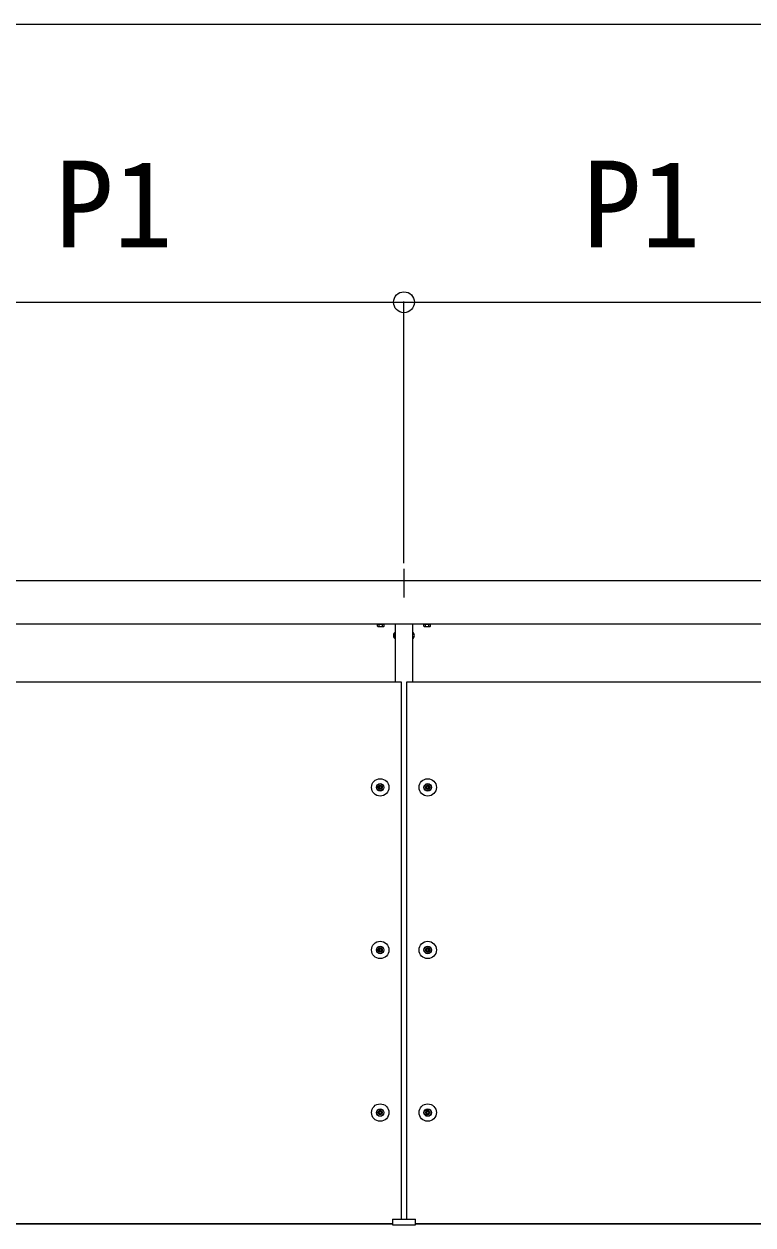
# Model space of a CAD drawing. Units: millimetres, scale not verified. Extents: x -10500 to 10500, y -15604 to 15536.
# Drawn here: x -6498 to -5241, y 2393 to 4465 of the extents above; entities that cross this region are included whole.
import ezdxf
from ezdxf.enums import TextEntityAlignment as Align

# ---------------------------------------------------------------- set-up
doc = ezdxf.new("R2010")
doc.units = ezdxf.units.MM
doc.header["$LTSCALE"] = 80
for name, color, linetype in [('0-3_YKK_12', 2, 'Continuous'), ('0-4_YKK_13', 4, 'Continuous'), ('0-6_YKK_D', 6, 'Continuous')]:
    doc.layers.add(name, color=color, linetype=linetype)
doc.styles.add('ＭＳ ゴシック', font='')
doc.styles.get('ＭＳ ゴシック').set_extended_font_data('MS Gothic')

msp = doc.modelspace()

# ---------------------------------------------------------------- linework, layer by layer
at = {"layer": '0-3_YKK_12'}
for p, q in [((-5842.5, 3525.4), (-5842.5, 3475.71)), ((-7625, 3430.4), (-4970, 3430.4)), ((-5857.5, 3430.4), (-5857.5, 3330.4)), ((-5827.5, 3430.4), (-5827.5, 3330.4)), ((-6732.5, 2395.4), (-5862.5, 2395.4)), ((-5822.5, 2395.4), (-4970, 2395.4))]:
    msp.add_line(p, q, dxfattribs=at)
msp.add_lwpolyline([(-7625, 3430.4), (-7625, 3505.4), (-4970, 3505.4)], dxfattribs=at)
at = {"layer": '0-4_YKK_13'}
for p, q in [((-5887.5, 3430.1), (-5888.27, 3429.65)), ((-5888.27, 3426.55), (-5888.27, 3429.65)), ((-5887.5, 3426.1), (-5888.27, 3426.55)), ((-5888.25, 3430.4), (-5888.25, 3430.1)), ((-5888.25, 3430.1), (-5876.75, 3430.1)), ((-5887.5, 3430.1), (-5877.5, 3430.1)), ((-5887.5, 3426.1), (-5877.5, 3426.1)), ((-5885.39, 3426.55), (-5885.39, 3429.65)), ((-5879.61, 3426.55), (-5879.61, 3429.65)), ((-5877.5, 3430.1), (-5876.73, 3429.65)), ((-5877.5, 3426.1), (-5876.73, 3426.55)), ((-5876.75, 3430.1), (-5876.75, 3430.4)), ((-5876.73, 3426.55), (-5876.73, 3429.65)), ((-5807.5, 3430.1), (-5808.27, 3429.65)), ((-5808.27, 3426.55), (-5808.27, 3429.65)), ((-5807.5, 3426.1), (-5808.27, 3426.55)), ((-5808.25, 3430.4), (-5808.25, 3430.1)), ((-5808.25, 3430.1), (-5796.75, 3430.1)), ((-5807.5, 3430.1), (-5797.5, 3430.1)), ((-5807.5, 3426.1), (-5797.5, 3426.1)), ((-5805.39, 3426.55), (-5805.39, 3429.65)), ((-5799.61, 3426.55), (-5799.61, 3429.65)), ((-5797.5, 3430.1), (-5796.73, 3429.65)), ((-5797.5, 3426.1), (-5796.73, 3426.55)), ((-5796.75, 3430.1), (-5796.75, 3430.4)), ((-5796.73, 3426.55), (-5796.73, 3429.65)), ((-5857.75, 3416.3), (-5857.5, 3416.3)), ((-5857.75, 3416.3), (-5857.75, 3404.5)), ((-5857.75, 3404.5), (-5857.5, 3404.5)), ((-5857.5, 3404.5), (-5857.5, 3416.3)), ((-5827.5, 3416.3), (-5827.5, 3404.5)), ((-5827.25, 3416.3), (-5827.5, 3416.3)), ((-5827.25, 3404.5), (-5827.5, 3404.5)), ((-5827.25, 3404.5), (-5827.25, 3416.3)), ((-5837.5, 2403.4), (-5837.5, 3330.4)), ((-5884.16, 3150.38), (-5884.16, 3151.75)), ((-5884.16, 3151.75), (-5882.84, 3151.75)), ((-5882.84, 3151.75), (-5882.84, 3150.38)), ((-5802.16, 3151.75), (-5802.16, 3150.38)), ((-5800.84, 3151.75), (-5802.16, 3151.75)), ((-5800.84, 3150.38), (-5800.84, 3151.75)), ((-5884.16, 2869.88), (-5884.16, 2871.25)), ((-5884.16, 2871.25), (-5882.84, 2871.25)), ((-5882.84, 2871.25), (-5882.84, 2869.88)), ((-5802.16, 2871.25), (-5802.16, 2869.88)), ((-5800.84, 2871.25), (-5802.16, 2871.25)), ((-5800.84, 2869.88), (-5800.84, 2871.25)), ((-5884.16, 2589.38), (-5884.16, 2590.75)), ((-5884.16, 2590.75), (-5882.84, 2590.75)), ((-5882.84, 2590.75), (-5882.84, 2589.38)), ((-5802.16, 2590.75), (-5802.16, 2589.38)), ((-5800.84, 2590.75), (-5802.16, 2590.75)), ((-5800.84, 2589.38), (-5800.84, 2590.75)), ((-5862.5, 2395.4), (-6732.5, 2395.4)), ((-5862.5, 2403.4), (-5862.5, 2393.4)), ((-5862.5, 2403.4), (-5822.5, 2403.4)), ((-4952.5, 2395.4), (-5822.5, 2395.4))]:
    msp.add_line(p, q, dxfattribs=at)
for points in [[(-6747.5, 3330.4), (-5847.5, 3330.4), (-5847.5, 2403.4)], [(-5837.5, 3330.4), (-4937.5, 3330.4), (-4937.5, 2403.4)], [(-5885.48, 3147.74), (-5886.85, 3147.74), (-5886.85, 3149.06), (-5885.48, 3149.06)], [(-5882.84, 3146.42), (-5882.84, 3145.05), (-5884.16, 3145.05), (-5884.16, 3146.42)], [(-5881.52, 3149.06), (-5880.15, 3149.06), (-5880.15, 3147.74), (-5881.52, 3147.74)], [(-5803.48, 3149.06), (-5804.85, 3149.06), (-5804.85, 3147.74), (-5803.48, 3147.74)], [(-5802.16, 3146.42), (-5802.16, 3145.05), (-5800.84, 3145.05), (-5800.84, 3146.42)], [(-5799.52, 3147.74), (-5798.15, 3147.74), (-5798.15, 3149.06), (-5799.52, 3149.06)], [(-5885.48, 2867.24), (-5886.85, 2867.24), (-5886.85, 2868.56), (-5885.48, 2868.56)], [(-5882.84, 2865.92), (-5882.84, 2864.55), (-5884.16, 2864.55), (-5884.16, 2865.92)], [(-5881.52, 2868.56), (-5880.15, 2868.56), (-5880.15, 2867.24), (-5881.52, 2867.24)], [(-5803.48, 2868.56), (-5804.85, 2868.56), (-5804.85, 2867.24), (-5803.48, 2867.24)], [(-5802.16, 2865.92), (-5802.16, 2864.55), (-5800.84, 2864.55), (-5800.84, 2865.92)], [(-5799.52, 2867.24), (-5798.15, 2867.24), (-5798.15, 2868.56), (-5799.52, 2868.56)], [(-5885.48, 2586.74), (-5886.85, 2586.74), (-5886.85, 2588.06), (-5885.48, 2588.06)], [(-5882.84, 2585.42), (-5882.84, 2584.05), (-5884.16, 2584.05), (-5884.16, 2585.42)], [(-5881.52, 2588.06), (-5880.15, 2588.06), (-5880.15, 2586.74), (-5881.52, 2586.74)], [(-5803.48, 2588.06), (-5804.85, 2588.06), (-5804.85, 2586.74), (-5803.48, 2586.74)], [(-5802.16, 2585.42), (-5802.16, 2584.05), (-5800.84, 2584.05), (-5800.84, 2585.42)], [(-5799.52, 2586.74), (-5798.15, 2586.74), (-5798.15, 2588.06), (-5799.52, 2588.06)], [(-5862.5, 2393.4), (-5822.5, 2393.4), (-5822.5, 2403.4)]]:
    msp.add_lwpolyline(points, dxfattribs=at)
for centre, radius in [((-5883.5, 3148.4), 15), ((-5883.5, 3148.4), 6.5), ((-5883.5, 3148.4), 6), ((-5883.5, 3148.4), 3.5), ((-5801.5, 3148.4), 15), ((-5801.5, 3148.4), 6.5), ((-5801.5, 3148.4), 6), ((-5801.5, 3148.4), 3.5), ((-5883.5, 2867.9), 15), ((-5801.5, 2867.9), 15), ((-5883.5, 2867.9), 6.5), ((-5883.5, 2867.9), 6), ((-5883.5, 2867.9), 3.5), ((-5801.5, 2867.9), 6.5), ((-5801.5, 2867.9), 6), ((-5801.5, 2867.9), 3.5), ((-5883.5, 2587.4), 15), ((-5883.5, 2587.4), 6.5), ((-5883.5, 2587.4), 6), ((-5883.5, 2587.4), 3.5), ((-5801.5, 2587.4), 15), ((-5801.5, 2587.4), 6.5), ((-5801.5, 2587.4), 6), ((-5801.5, 2587.4), 3.5)]:
    msp.add_circle(centre, radius, dxfattribs=at)
for centre, radius, start, end in [((-5886.83, 3427.54), 2.56, 55.61708, 124.38292), ((-5886.83, 3428.66), 2.56, 235.61708, 304.38292), ((-5882.5, 3420.55), 9.55, 72.41276, 107.58724), ((-5882.5, 3435.65), 9.55, 252.41276, 287.58724), ((-5878.17, 3427.54), 2.56, 55.61708, 124.38292), ((-5878.17, 3428.66), 2.56, 235.61708, 304.38292), ((-5806.83, 3427.54), 2.56, 55.61708, 124.38292), ((-5806.83, 3428.66), 2.56, 235.61708, 304.38292), ((-5802.5, 3420.55), 9.55, 72.41276, 107.58724), ((-5802.5, 3435.65), 9.55, 252.41276, 287.58724), ((-5798.17, 3427.54), 2.56, 55.61708, 124.38292), ((-5798.17, 3428.66), 2.56, 235.61708, 304.38292), ((-5852.8, 3410.4), 7.7, 129.98312, 230.01688), ((-5832.2, 3410.4), 7.7, 309.98312, 50.01688), ((-5885.48, 3150.38), 1.32, 270, 360), ((-5881.52, 3150.38), 1.32, 180, 270), ((-5803.48, 3150.38), 1.32, 270, 0), ((-5799.52, 3150.38), 1.32, 180, 270), ((-5885.48, 3146.42), 1.32, 360, 90), ((-5881.52, 3146.42), 1.32, 90, 180), ((-5803.48, 3146.42), 1.32, 0, 90), ((-5799.52, 3146.42), 1.32, 90, 180), ((-5885.48, 2869.88), 1.32, 270, 360), ((-5885.48, 2865.92), 1.32, 360, 90), ((-5881.52, 2869.88), 1.32, 180, 270), ((-5881.52, 2865.92), 1.32, 90, 180), ((-5803.48, 2869.88), 1.32, 270, 0), ((-5803.48, 2865.92), 1.32, 0, 90), ((-5799.52, 2869.88), 1.32, 180, 270), ((-5799.52, 2865.92), 1.32, 90, 180), ((-5885.48, 2589.38), 1.32, 270, 360), ((-5885.48, 2585.42), 1.32, 360, 90), ((-5881.52, 2589.38), 1.32, 180, 270), ((-5881.52, 2585.42), 1.32, 90, 180), ((-5803.48, 2589.38), 1.32, 270, 0), ((-5803.48, 2585.42), 1.32, 0, 90), ((-5799.52, 2589.38), 1.32, 180, 270), ((-5799.52, 2585.42), 1.32, 90, 180)]:
    msp.add_arc(centre, radius, start, end, dxfattribs=at)
at = {"layer": '0-6_YKK_D'}
for p, q in [((-7542.5, 4465.4), (-5052.5, 4465.4)), ((-6752.5, 3985.4), (-5842.5, 3985.4)), ((-5842.5, 3535.4), (-5842.5, 3986.4)), ((-5842.5, 3535.4), (-5842.5, 3986.4)), ((-5842.5, 3985.4), (-4932.5, 3985.4))]:
    msp.add_line(p, q, dxfattribs=at)
msp.add_circle((-5842.5, 3985.4), 18, dxfattribs=at)
msp.add_circle((-5842.5, 3985.4), 18, dxfattribs=at)

# ---------------------------------------------------------------- texts
at = {"layer": '0-6_YKK_D', "style": 'ＭＳ ゴシック'}
for p in [(-6444.7, 4035.4), (-5534.7, 4035.4)]:
    msp.add_text('P1', height=149.6, dxfattribs=at).set_placement(p, align=Align.BOTTOM_LEFT)

doc.saveas('drawing.dxf')
